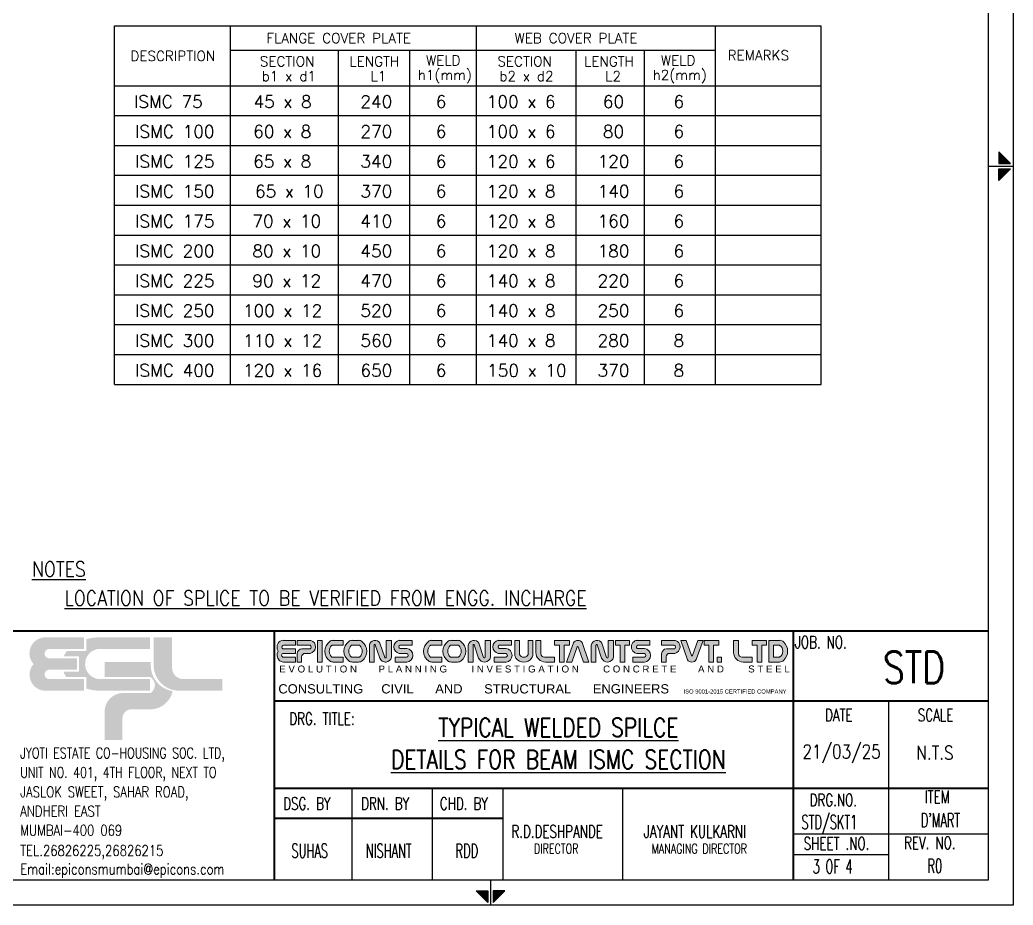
# Model space of a CAD drawing. Header units: millimetres. Extents: x 1506431 to 1626747, y 193580 to 275375.
# Drawn here: x 1571809 to 1591769, y 245675 to 263462 of the extents above; entities that cross this region are included whole.
import ezdxf
from ezdxf.enums import TextEntityAlignment as Align

# ---------------------------------------------------------------- set-up
doc = ezdxf.new("R2010")
doc.units = ezdxf.units.MM
doc.header["$LTSCALE"] = 2
doc.layers.add('00 ECPL LOGO', color=250, linetype='Continuous', lineweight=20)
doc.layers.add('00 ELEV-2', color=9, linetype='Continuous', lineweight=30)
for name, color, linetype in [('3CONRED', 1, 'Continuous'), ('CIV-TBL', 7, 'Continuous'), ('CIV-TIT', 4, 'Continuous'), ('PNA', 8, 'Continuous'), ('S-TEXT', 2, 'Continuous'), ('S-TEXT-1', 4, 'Continuous'), ('S-TITIL', 6, 'Continuous'), ('TEXT', 40, 'Continuous'), ('TEXT (SHEET)', 4, 'Continuous'), ('TEXT NORMAL', 4, 'Continuous'), ('TITLE', 6, 'Continuous')]:
    doc.layers.add(name, color=color, linetype=linetype)
doc.styles.add('ROMANS', font='simplex.shx', dxfattribs={"width": 0.7})
doc.styles.add('SEC. TEXT', font='arial.ttf', dxfattribs={"height": 180})

# ---------------------------------------------------------------- blocks, each defined once
blk = doc.blocks.new('MID')
at = {"layer": 'TEXT'}
for p, q in [((8.94, 1.07), (4.27, 5.74)), ((4.27, 5.74), (4.27, 1.07)), ((0, 0), (10, 0)), ((4.27, 1.07), (8.94, 1.07)), ((8.94, -1.07), (4.27, -5.74)), ((4.27, -1.07), (8.94, -1.07)), ((4.27, -5.74), (4.27, -1.07))]:
    blk.add_line(p, q, dxfattribs=at)
for points in [[(4.27, 5.74), (8.94, 1.07), (4.27, 1.07)], [(4.27, -5.74), (8.94, -1.07), (4.27, -1.07)]]:
    blk.add_solid(points, dxfattribs=at)
blk = doc.blocks.new('ecpl logo')
at = {"layer": '00 ECPL LOGO'}
for color, points in [(256, [(351, -827, 0.621111), (586, -1401), (1442, -1401), (1442, -1151), (682, -1151, -0.917622), (682, -948), (1285, -948), (1285, -702), (682, -702, -0.926164), (682, -501), (1442, -501), (1442, -251), (581, -251, 0.621111), (351, -827)]), (152, [(2940, -251), (2940, -863, 0.384329), (3453, -1401), (4422, -1401), (4422, -1151), (3582, -1151, -0.414214), (3340, -908), (3340, -251)]), (140, [(1887, -779), (1887, -1102), (2862, -1102, -0.232111), (2971, -1281, -0.194401), (2883, -1450), (2269, -1450, 0.364674), (1887, -1802), (1887, -2463), (2269, -2463), (2269, -1996, -0.414214), (2462, -1802), (2899, -1802, 0.338499), (3350, -1412, -0.371272), (2877, -839), (2877, -779)])]:
    blk.add_hatch(color=color, dxfattribs=at).paths.add_polyline_path(points)
h = blk.add_hatch(color=253, dxfattribs=at)
h.dxf.hatch_style = 1
h.paths.add_polyline_path([(995, -993, 0.07148), (1056, -1106), (1486, -1106), (1486, -1356, 0.065387), (1776, -1401), (2862, -1401), (2862, -1151), (1776, -1151, -0.910826), (1742, -501), (2862, -501), (2862, -251), (1776, -251, 0.069483), (1486, -291), (1486, -546), (1071, -546, 0.072407), (1003, -657), (1329, -657), (1329, -993)])
blk = doc.blocks.new('A4')
at = {"layer": '00 ECPL LOGO'}
h = blk.add_hatch(color=7, dxfattribs=at)
h.dxf.hatch_style = 1
h.paths.add_polyline_path([(247453, 1047), (247453, 1139), (247221, 1139, 0.261636), (247124, 1085, 0.285841), (247126, 937, 0.344902), (247143, 764, 0.204992), (247225, 729), (247453, 729), (247453, 820), (247230, 820, -1), (247225, 894), (247453, 894), (247453, 977), (247230, 977, -1), (247229, 1047)])
h = blk.add_hatch(color=7, dxfattribs=at)
h.dxf.hatch_style = 1
h.paths.add_polyline_path([(247745, 1139), (247483, 1139), (247483, 1047), (247732, 1047, -0.440545), (247732, 977), (247574, 977, 0.414214), (247483, 886), (247483, 729), (247568, 729), (247568, 825, -0.414214), (247637, 894), (247732, 894, 0.757811)])
h.paths.add_polyline_path([(247957, 1139), (247868, 1139), (247868, 729), (247957, 729)])
h.paths.add_polyline_path([(248355, 1139), (248167, 1139, 0.154275), (248102, 1119, 0.519672), (248102, 750, 0.154275), (248167, 729), (248355, 729), (248355, 820), (248148, 820, -0.210356), (248131, 828, -0.388707), (248131, 1039, -0.210356), (248148, 1047), (248355, 1047)])
h.paths.add_polyline_path([(248643, 1139), (248527, 1139, 0.159018), (248460, 1118, 0.507969), (248460, 751, 0.159018), (248527, 729), (248643, 729, 0.173791), (248715, 755, 0.472311), (248715, 1114, 0.173791)])
h.paths.add_polyline_path([(248651, 1047, -0.185052), (248666, 1041, -0.445894), (248666, 826, -0.185052), (248651, 820), (248522, 820, -0.185052), (248507, 826, -0.445894), (248507, 1041, -0.185052), (248522, 1047)], flags=16)
h.paths.add_polyline_path([(249049, 1084, 0.723435), (248849, 1047), (248849, 729), (248938, 729), (248938, 1047, -0.723435), (248960, 1056), (249044, 801, 0.724077), (249268, 820), (249268, 1139), (249166, 1139), (249166, 822, -0.755661), (249139, 813)])
h.paths.add_polyline_path([(249659, 1139), (249413, 1139, 0.823713), (249413, 892), (249558, 892, -0.713272), (249558, 820), (249337, 820), (249337, 729), (249558, 729, 0.900309), (249558, 984), (249430, 984, -0.746931), (249430, 1047), (249659, 1047)])
h = blk.add_hatch(color=7, dxfattribs=at)
h.dxf.hatch_style = 1
h.paths.add_polyline_path([(250219, 1139), (250031, 1139, 0.154275), (249966, 1119, 0.519672), (249966, 750, 0.154275), (250031, 729), (250219, 729), (250219, 820), (250011, 820, -0.210932), (249995, 828, -0.385278), (249994, 1039, -0.212895), (250011, 1047), (250219, 1047)])
h.paths.add_polyline_path([(250585, 1114, 0.173792), (250513, 1139), (250397, 1139, 0.159018), (250330, 1118, 0.507969), (250330, 751, 0.159018), (250397, 729), (250513, 729, 0.173792), (250585, 755, 0.472311)])
h.paths.add_polyline_path([(250521, 1047, -0.185053), (250536, 1041, -0.445893), (250536, 826, -0.185053), (250521, 820), (250392, 820, -0.185053), (250377, 826, -0.445893), (250377, 1041, -0.185053), (250392, 1047)], flags=16)
h.paths.add_polyline_path([(250717, 1047), (250717, 729), (250806, 729), (250806, 1047, -0.436861), (250818, 1060, -0.319738), (250829, 1052), (250912, 801, 0.724077), (251136, 820), (251136, 1139), (251034, 1139), (251034, 822, -0.755661), (251007, 813), (250917, 1084, 0.723435)])
h.paths.add_polyline_path([(251530, 1139), (251284, 1139, 0.823713), (251284, 892), (251429, 892, -0.713272), (251429, 820), (251208, 820), (251208, 729), (251429, 729, 0.900309), (251429, 984), (251302, 984, -0.746931), (251302, 1047), (251530, 1047)])
h.paths.add_polyline_path([(251683, 1139), (251595, 1139), (251595, 872, 0.160106), (251617, 804, 0.505303), (251913, 804, 0.160106), (251935, 872), (251935, 1139), (251849, 1139), (251849, 872, -0.621318), (251683, 872)])
h.paths.add_polyline_path([(252085, 1139), (251992, 1139), (251992, 911, 0.414214), (252175, 729), (252347, 729), (252347, 820), (252154, 820, -0.414214), (252085, 889)])
h.paths.add_polyline_path([(252628, 1139), (252347, 1139), (252347, 1049), (252439, 1049), (252439, 729), (252527, 729), (252527, 1049), (252628, 1049)])
h.paths.add_polyline_path([(252869, 1097, 0.539211), (252702, 1092), (252571, 729), (252674, 729), (252771, 1014, -0.708617), (252793, 1014), (252895, 729), (252994, 729)])
h.paths.add_polyline_path([(253241, 1084, 0.723435), (253040, 1047), (253040, 729), (253129, 729), (253129, 1047, -0.723435), (253151, 1056), (253235, 801, 0.724077), (253459, 820), (253459, 1139), (253357, 1139), (253357, 822, -0.755661), (253330, 813)])
h.paths.add_polyline_path([(253764, 1139), (253495, 1139), (253495, 1049), (253587, 1049), (253587, 729), (253676, 729), (253676, 1049), (253764, 1049)])
h.paths.add_polyline_path([(254145, 1139), (253916, 1139, 0.157568), (253849, 1118, 0.511532), (253849, 913, 0.157569), (253916, 892), (254044, 892, -0.713272), (254044, 820), (253823, 820), (253823, 729), (254044, 729, 0.900308), (254044, 984), (253921, 984), (253917, 984, -0.722204), (253917, 1049), (254145, 1049)])
h = blk.add_hatch(color=7, dxfattribs=at)
h.dxf.hatch_style = 1
h.paths.add_polyline_path([(254630, 1139), (254369, 1139), (254369, 1047), (254607, 1047, -0.270444), (254627, 1035, -0.26297), (254627, 989, -0.270444), (254607, 977), (254460, 977, 0.414214), (254369, 886), (254369, 729), (254454, 729), (254454, 825, -0.414214), (254522, 894), (254618, 894, 0.757811)])
h.paths.add_polyline_path([(254830, 1139), (254731, 1139), (254856, 772, 0.539211), (255024, 777), (255155, 1139), (255051, 1139), (254954, 855, -0.708617), (254932, 855)])
h.paths.add_polyline_path([(255452, 1139), (255171, 1139), (255171, 1049), (255262, 1049), (255262, 729), (255351, 729), (255351, 1049), (255452, 1049)])
h.paths.add_polyline_path([(255820, 1139), (255727, 1139), (255727, 911, 0.414214), (255910, 729), (256082, 729), (256082, 820), (255889, 820, -0.414214), (255820, 889)])
h.paths.add_polyline_path([(255502, 820), (255418, 820), (255418, 729), (255502, 729)])
h = blk.add_hatch(color=7, dxfattribs=at)
h.dxf.hatch_style = 1
h.paths.add_polyline_path([(256082, 1139), (256082, 1049), (256173, 1049), (256173, 729), (256262, 729), (256262, 1049), (256350, 1049), (256350, 1139)])
h.paths.add_polyline_path([(256394, 1139), (256394, 729), (256595, 729, 0.189446), (256673, 760, 0.435754), (256673, 1109, 0.189446), (256595, 1139)])
h.paths.add_polyline_path([(256598, 1049, -0.519112), (256598, 820), (256481, 820), (256481, 1049)], flags=16)
at = {"layer": '00 ECPL LOGO', "color": 7}
for p, q in [((247453, 1139), (247221, 1139)), ((247453, 1047), (247453, 1139)), ((247745, 1139), (247483, 1139)), ((247483, 1139), (247483, 1047)), ((247868, 1139), (247957, 1139)), ((247868, 1139), (247868, 729)), ((247957, 1139), (247957, 729)), ((248167, 1139), (248355, 1139)), ((248355, 1047), (248355, 1139)), ((248527, 1139), (248643, 1139)), ((249166, 1139), (249268, 1139)), ((249268, 1139), (249166, 1139)), ((249166, 1139), (249166, 820)), ((249268, 1139), (249268, 820)), ((249413, 1139), (249659, 1139)), ((249659, 1139), (249413, 1139)), ((249659, 1047), (249659, 1139)), ((250219, 1139), (250031, 1139)), ((250219, 1047), (250219, 1139)), ((250397, 1139), (250513, 1139)), ((251034, 1139), (251136, 1139)), ((251034, 1139), (251136, 1139)), ((251136, 1139), (251034, 1139)), ((251034, 1139), (251034, 820)), ((251136, 1139), (251136, 820)), ((251284, 1139), (251530, 1139)), ((251284, 1139), (251530, 1139)), ((251530, 1139), (251284, 1139)), ((251530, 1047), (251530, 1139)), ((251595, 1139), (251683, 1139)), ((251683, 1139), (251595, 1139)), ((251595, 1139), (251595, 872)), ((251683, 1139), (251683, 872)), ((251849, 1139), (251935, 1139)), ((251935, 1139), (251849, 1139)), ((251849, 1139), (251849, 872)), ((251935, 1139), (251935, 872)), ((251992, 1139), (252085, 1139)), ((252085, 1139), (251992, 1139)), ((251992, 911), (251992, 1139)), ((252085, 889), (252085, 1139)), ((252347, 1139), (252628, 1139)), ((252628, 1139), (252347, 1139)), ((252347, 1139), (252347, 1049)), ((252628, 1139), (252628, 1049)), ((253357, 1139), (253459, 1139)), ((253357, 1139), (253459, 1139)), ((253459, 1139), (253357, 1139)), ((253357, 1139), (253459, 1139)), ((253357, 1139), (253357, 820)), ((253459, 1139), (253459, 820)), ((253495, 1139), (253764, 1139)), ((253764, 1139), (253495, 1139)), ((253495, 1139), (253764, 1139)), ((253495, 1139), (253764, 1139)), ((253764, 1139), (253495, 1139)), ((253495, 1139), (253495, 1049)), ((253764, 1139), (253764, 1049)), ((253899, 1139), (254145, 1139)), ((253899, 1139), (254145, 1139)), ((254145, 1139), (253916, 1139)), ((254145, 1047), (254145, 1139)), ((254630, 1139), (254369, 1139)), ((254369, 1139), (254369, 1047)), ((254830, 1139), (254731, 1139)), ((254830, 1139), (254731, 1139)), ((254731, 1139), (254856, 772)), ((254830, 1139), (254932, 855)), ((255051, 1139), (254954, 855)), ((255155, 1139), (255024, 777)), ((255155, 1139), (255051, 1139)), ((255097, 1139), (255051, 1139)), ((255155, 1139), (255051, 1139)), ((255171, 1139), (255452, 1139)), ((255452, 1139), (255171, 1139)), ((255171, 1139), (255452, 1139)), ((255171, 1139), (255452, 1139)), ((255171, 1139), (255452, 1139)), ((255171, 1139), (255171, 1049)), ((255452, 1139), (255452, 1049)), ((255727, 1139), (255820, 1139)), ((255820, 1139), (255727, 1139)), ((255727, 911), (255727, 1139)), ((255820, 889), (255820, 1139)), ((256082, 1139), (256350, 1139)), ((256350, 1139), (256082, 1139)), ((256082, 1139), (256082, 1049)), ((256350, 1139), (256350, 1049)), ((256394, 1139), (256595, 1139)), ((256394, 1139), (256394, 729)), ((247230, 1047), (247453, 1047)), ((247453, 977), (247230, 977)), ((247453, 894), (247453, 977)), ((247732, 1047), (247483, 1047)), ((247732, 977), (247574, 977)), ((248148, 1047), (248355, 1047)), ((248522, 1047), (248651, 1047)), ((248849, 1047), (248849, 729)), ((248938, 1047), (248938, 729)), ((248960, 1056), (249044, 801)), ((249049, 1084), (249139, 813)), ((249268, 1047), (249268, 1047)), ((249430, 1047), (249659, 1047)), ((249558, 984), (249430, 984)), ((250011, 1047), (250219, 1047)), ((250392, 1047), (250521, 1047)), ((250717, 1047), (250717, 729)), ((250806, 1047), (250806, 729)), ((250829, 1052), (250912, 801)), ((250917, 1084), (251007, 813)), ((251136, 1047), (251136, 1047)), ((251302, 1047), (251530, 1047)), ((251429, 984), (251302, 984)), ((252347, 1049), (252439, 1049)), ((252439, 729), (252439, 1049)), ((252527, 729), (252527, 1049)), ((252527, 1049), (252628, 1049)), ((252571, 729), (252702, 1092)), ((252674, 729), (252771, 1014)), ((252895, 729), (252793, 1014)), ((252994, 729), (252869, 1097)), ((253040, 1047), (253040, 729)), ((253129, 1047), (253129, 729)), ((253151, 1056), (253235, 801)), ((253241, 1084), (253330, 813)), ((253459, 1047), (253459, 1047)), ((253495, 1049), (253587, 1049)), ((253495, 1049), (253587, 1049)), ((253587, 729), (253587, 1049)), ((253676, 729), (253676, 1049)), ((253676, 1049), (253764, 1049)), ((253676, 1049), (253764, 1049)), ((253917, 1049), (254145, 1049)), ((254044, 984), (253917, 984)), ((253921, 984), (254044, 984)), ((254607, 1047), (254369, 1047)), ((254607, 977), (254460, 977)), ((255171, 1049), (255262, 1049)), ((255171, 1049), (255262, 1049)), ((255262, 729), (255262, 1049)), ((255351, 729), (255351, 1049)), ((255351, 1049), (255452, 1049)), ((255351, 1049), (255452, 1049)), ((256082, 1049), (256173, 1049)), ((256173, 1049), (256082, 1049)), ((256173, 729), (256173, 1049)), ((256262, 729), (256262, 1049)), ((256262, 1049), (256350, 1049)), ((256262, 1049), (256350, 1049)), ((256350, 1049), (256262, 1049)), ((256481, 1049), (256481, 820)), ((256481, 1049), (256590, 1049)), ((247225, 894), (247453, 894)), ((247453, 820), (247225, 820)), ((247453, 729), (247453, 820)), ((247483, 886), (247483, 729)), ((247568, 825), (247568, 729)), ((247637, 894), (247732, 894)), ((248148, 820), (248355, 820)), ((248355, 729), (248355, 820)), ((248522, 820), (248651, 820)), ((249268, 820), (249268, 820)), ((249337, 729), (249337, 820)), ((249337, 820), (249558, 820)), ((249558, 892), (249413, 892)), ((250011, 820), (250219, 820)), ((250219, 729), (250219, 820)), ((250392, 820), (250521, 820)), ((251208, 729), (251208, 820)), ((251208, 820), (251429, 820)), ((251208, 820), (251429, 820)), ((251429, 892), (251284, 892)), ((252154, 820), (252347, 820)), ((252347, 820), (252347, 729)), ((253459, 820), (253459, 820)), ((253823, 729), (253823, 820)), ((253823, 820), (254044, 820)), ((253823, 820), (254044, 820)), ((253823, 820), (254044, 820)), ((254044, 892), (253899, 892)), ((253916, 892), (254034, 892)), ((254369, 886), (254369, 729)), ((254454, 825), (254454, 729)), ((254522, 894), (254618, 894)), ((255889, 820), (256082, 820)), ((256082, 820), (256082, 729)), ((256481, 820), (256590, 820)), ((247225, 729), (247453, 729)), ((247483, 729), (247568, 729)), ((247868, 729), (247957, 729)), ((248167, 729), (248355, 729)), ((248643, 729), (248527, 729)), ((248849, 729), (248938, 729)), ((249148, 729), (249166, 729)), ((249166, 730), (249166, 729)), ((249337, 729), (249558, 729)), ((249337, 729), (249558, 729)), ((250031, 729), (250219, 729)), ((250397, 729), (250513, 729)), ((250717, 729), (250806, 729)), ((250717, 729), (250806, 729)), ((250717, 729), (250806, 729)), ((251208, 729), (251429, 729)), ((251208, 729), (251429, 729)), ((251208, 729), (251429, 729)), ((252175, 729), (252347, 729)), ((252175, 729), (252347, 729)), ((252439, 729), (252527, 729)), ((252439, 729), (252527, 729)), ((252571, 729), (252674, 729)), ((252628, 729), (252674, 729)), ((252895, 729), (252994, 729)), ((252895, 729), (252994, 729)), ((253040, 729), (253129, 729)), ((253040, 729), (253129, 729)), ((253040, 729), (253129, 729)), ((253587, 729), (253676, 729)), ((253587, 729), (253676, 729)), ((253587, 729), (253676, 729)), ((253587, 729), (253676, 729)), ((253823, 729), (254044, 729)), ((253823, 729), (254044, 729)), ((253823, 729), (254044, 729)), ((253823, 729), (254044, 729)), ((253823, 729), (254044, 729)), ((254369, 729), (254454, 729)), ((255262, 729), (255351, 729)), ((255262, 729), (255351, 729)), ((255262, 729), (255351, 729)), ((255910, 729), (256082, 729)), ((255910, 729), (256082, 729)), ((256173, 729), (256262, 729)), ((256173, 729), (256262, 729)), ((256173, 729), (256262, 729)), ((256173, 729), (256262, 729)), ((256187, 729), (256262, 729)), ((256187, 729), (256262, 729)), ((256187, 729), (256262, 729)), ((256187, 729), (256262, 729)), ((256394, 729), (256595, 729))]:
    blk.add_line(p, q, dxfattribs=at)
blk.add_lwpolyline([(255418, 820), (255502, 820), (255502, 729), (255418, 729)], close=True, dxfattribs=at)
for centre, radius, start, end in [((247221, 1026), 114, 90, 148.648), ((247704, 1018), 128, 282.7188, 71.3398), ((248167, 1026), 114, 90, 125.0807), ((248527, 1026), 114, 90, 126.1417), ((248643, 1026), 114, 50.5638, 90), ((248955, 1032), 107, 28.75, 172.2831), ((249437, 1016), 126, 101.0425, 258.9575), ((250031, 1026), 114, 90, 125.0807), ((250397, 1026), 114, 90, 126.1417), ((250513, 1026), 114, 50.5638, 90), ((250823, 1032), 107, 28.75, 172.2831), ((251308, 1016), 126, 101.0425, 258.9575), ((252787, 1039), 100, 35.166, 148.5022), ((253147, 1032), 107, 28.75, 172.2831), ((253916, 1026), 114, 90, 125.818), ((254590, 1018), 128, 282.7188, 71.3398), ((256595, 1026), 114, 47.0907, 90), ((247244, 1012), 140, 148.648, 212.4563), ((247230, 1012), 34.7, 88.7637, 271.2363), ((247574, 886), 91.1, 90, 180), ((247700, 1012), 47, 312.4487, 47.5513), ((248232, 934), 225, 125.0807, 234.9193), ((248247, 934), 157, 137.5171, 222.4829), ((248148, 1024), 22.8, 90, 137.5171), ((248593, 934), 227, 126.1417, 233.8583), ((248603, 934), 144, 131.9364, 228.0636), ((248522, 1024), 22.8, 90, 131.9364), ((248651, 1024), 22.8, 48.0636, 90), ((248569, 934), 144, 311.9364, 48.0636), ((248568, 934), 232, 309.4362, 50.5638), ((248950, 1048), 12.7, 40.0191, 183.5523), ((249440, 1015), 32.9, 106.4856, 253.5144), ((249544, 856), 128, 276.006, 83.994), ((250095, 934), 225, 125.0807, 234.9193), ((250111, 934), 158, 138.0741, 222.3563), ((250011, 1024), 22.8, 90, 138.0741), ((250463, 934), 227, 126.1417, 233.8583), ((250473, 934), 144, 131.9364, 228.0636), ((250392, 1024), 22.8, 90, 131.9364), ((250521, 1024), 22.8, 48.0636, 90), ((250439, 934), 144, 311.9364, 48.0636), ((250438, 934), 232, 309.4362, 50.5638), ((250818, 1048), 12.7, 89.1577, 183.5523), ((250818, 1049), 11.4, 18.2334, 89.1577), ((251311, 1015), 32.9, 106.4856, 253.5144), ((251416, 856), 128, 276.006, 83.994), ((252782, 1010), 11.4, 19.7665, 161.0546), ((253142, 1048), 12.7, 40.0191, 183.5523), ((253923, 1016), 126, 125.818, 234.182), ((253927, 1016), 34.4, 108.3261, 238.1957), ((253921, 1006), 22.8, 238.1957, 270), ((254031, 856), 128, 276.006, 83.994), ((254460, 886), 91.1, 90, 180), ((254607, 1024), 22.8, 29.4672, 90), ((254607, 1000), 22.8, 270, 330.5328), ((254586, 1012), 47, 330.5328, 29.4672), ((256590, 1026), 22.8, 51.4816, 90), ((256517, 935), 140, 308.5184, 51.4816), ((256511, 934), 238, 312.9093, 47.0907), ((247244, 861), 140, 147.5437, 223.6612), ((247225, 843), 114, 223.6612, 270), ((247228, 857), 36.8, 94.0242, 265.9758), ((247637, 825), 68.3, 90, 180), ((248148, 843), 22.8, 222.4829, 270), ((248527, 843), 114, 233.8583, 270), ((248522, 843), 22.8, 228.0636, 270), ((248643, 843), 114, 270, 309.4362), ((248651, 843), 22.8, 270, 311.9364), ((249153, 847), 118, 203.2219, 346.755), ((249151, 821), 15, 214.0796, 357.6127), ((249546, 856), 37.8, 289.0016, 70.9984), ((250011, 843), 22.8, 222.3563, 270), ((250397, 843), 114, 233.8583, 270), ((250392, 843), 22.8, 228.0636, 270), ((250513, 843), 114, 270, 309.4362), ((250521, 843), 22.8, 270, 311.9364), ((251021, 847), 118, 203.2219, 346.8516), ((251019, 821), 15, 214.0796, 357.6127), ((251417, 856), 37.8, 289.0016, 70.9984), ((251708, 872), 114, 180, 216.3848), ((251765, 913), 184, 216.3848, 323.6152), ((251766, 913), 92.7, 206.2931, 333.7069), ((251821, 872), 114, 323.6152, 0), ((252175, 911), 182, 180, 270), ((252154, 889), 68.3, 180, 270), ((253344, 847), 118, 203.2219, 346.755), ((253343, 821), 15, 214.0796, 357.6127), ((253916, 1006), 114, 234.182, 270), ((254032, 856), 37.8, 289.0016, 70.9984), ((254522, 825), 68.3, 90, 180), ((254938, 829), 100, 215.166, 328.5022), ((254943, 859), 11.4, 199.7665, 341.0546), ((255910, 911), 182, 180, 270), ((255889, 889), 68.3, 180, 270), ((256590, 843), 22.8, 270, 308.5184), ((256595, 843), 114, 270, 312.9093), ((248167, 843), 114, 234.9193, 270), ((250031, 843), 114, 234.9193, 270)]:
    blk.add_arc(centre, radius, start, end, dxfattribs=at)
at = {"layer": '3CONRED'}
for p, q in [((258658, -3392), (258658, -8)), ((260538, -2522), (256855, -2522))]:
    blk.add_line(p, q, dxfattribs=at)
at = {"layer": 'PNA', "color": 5}
for p, q in [((248525, -3392), (248525, -1653)), ((250040, -3392), (250040, -1653)), ((251377, -3392), (251377, -1653)), ((253633, -3392), (253633, -1653)), ((256855, -2908), (258658, -2908))]:
    blk.add_line(p, q, dxfattribs=at)
at = {"layer": 'PNA', "color": 4}
blk.add_lwpolyline([(261008, -3862), (241268, -3862), (241268, 24056), (261008, 24056)], close=True, dxfattribs=at)
at = {"layer": 'PNA', "color": 3}
blk.add_lwpolyline([(260538, -3392), (241738, -3392), (241738, 23586), (260538, 23586)], close=True, dxfattribs=at)
at = {"layer": 'PNA', "color": 1, "const_width": 37.6}
for points in [[(241738, 1314), (260538, 1314)], [(247053, -3392), (247053, 1314)], [(256855, -3392), (256855, 1314)], [(247053, -8), (260538, -8)], [(247053, -1653), (260538, -1653)], [(247053, -2221), (251377, -2221)]]:
    blk.add_lwpolyline(points, dxfattribs=at)
at = {"layer": '00 ELEV-2', "xscale": 0.8756090370211822, "yscale": 0.8756090370211822, "zscale": 0.8756090370211822}
blk.add_blockref('ecpl logo', (242198, 1415), dxfattribs=at)
at = {"layer": 'TEXT (SHEET)', "color": 4, "xscale": 47, "yscale": 47, "zscale": 47}
blk.add_blockref('MID', (260538, 10097), dxfattribs=at)
at = {"layer": 'TEXT (SHEET)', "color": 4, "xscale": 47, "yscale": 47, "zscale": 47, "rotation": 270}
blk.add_blockref('MID', (251138, -3392), dxfattribs=at)
at = {"layer": '00 ECPL LOGO', "color": 7, "attachment_point": 1, "style": 'SEC. TEXT'}
for s, insert, char_height, width in [('E V O L U T I O N        P L A N N I N G         I N V E S T I G A T I O N         C O N C R E T E        A N D         S T E E L', (247146, 664), 131.341, 390085.8), ('CONSULTING     CIVIL      AND      STRUCTURAL      ENGINEERS', (247129, 311), 175.12, 434094.76), ('ISO 9001-2015 CERTIFIED COMPANY', (254783, 213), 78.8, 380266.94)]:
    blk.add_mtext(s, dxfattribs=dict(at, insert=insert, char_height=char_height, width=width))
at = {"layer": 'S-TEXT-1', "style": 'ROMANS'}
for s, height, width, p in [('JYOTI ESTATE CO-HOUSING SOC. LTD,', 201.97, 0.75, (242254, -1091, 6)), ('UNIT NO. 401, 4TH FLOOR, NEXT TO', 201.97, 0.75, (242254, -1457, 6)), ('JASLOK SWEET, SAHAR ROAD,', 201.23, 0.8, (242254, -1823, 6)), ('ANDHERI EAST', 201.23, 0.8, (242254, -2188, 6)), ('MUMBAI-400 069', 201.23, 0.8, (242254, -2549, 6)), ('TEL.26826225,26826215', 201.23, 0.8, (242254, -2932, 6)), ('Email:epiconsmumbai@epicons.com', 201.23, 0.8, (242254, -3281, 6))]:
    blk.add_text(s, height=height, dxfattribs=dict(at, width=width)).set_placement(p)
at = {"layer": 'TEXT (SHEET)', "style": 'ROMANS', "width": 0.7}
for s, height, p in [(' JOB. NO.', 235, (256773, 986)), ('DATE', 235, (257454, -389)), ('SCALE', 235, (259208, -389)), (' DRG. TITLE:', 235, (247223, -458)), (' DRG.NO.', 235, (257052, -1993)), ('ITEM', 235, (259336, -1934)), ('SHEET .NO.', 235, (257052, -2816)), (' REV. NO.', 235, (258835, -2804)), ('DIRECTOR', 188, (251957, -2889)), (' MANAGING DIRECTOR', 188, (254091, -2889))]:
    blk.add_text(s, height=height, dxfattribs=at).set_placement(p)
at = {"layer": 'TEXT NORMAL', "style": 'ROMANS', "width": 0.7}
for s, p in [(' DSG. BY', (247108, -2061)), (' DRN. BY', (248579, -2061)), (' CHD. BY', (250066, -2061))]:
    blk.add_text(s, height=235, dxfattribs=at).set_placement(p)
at = {"layer": 'TITLE', "color": 4, "style": 'ROMANS', "width": 0.7}
for s, p in [('R.D.DESHPANDE', (251531, -2588)), (' JAYANT KULKARNI', (253918, -2588))]:
    blk.add_text(s, height=235, dxfattribs=at).set_placement(p)

msp = doc.modelspace()

# ---------------------------------------------------------------- linework, layer by layer
at = {"layer": 'CIV-TBL'}
for p, q in [((1573713.81104, 263339.26622), (1587914.08653, 263339.26622)), ((1573713.81104, 256139.26622), (1573713.81104, 263339.26622)), ((1576041.10058, 256139.26622), (1576041.10058, 263339.26622)), ((1580987.25352, 256139.26622), (1580987.25352, 263339.26622)), ((1585785.78947, 256139.26622), (1585785.78947, 263339.26622)), ((1587914.08653, 256139.26622), (1587914.08653, 263339.26622)), ((1578213.81104, 256139.26622), (1578213.81104, 262855.28892)), ((1579644.30418, 256139.26622), (1579644.30418, 262855.28892)), ((1582987.25352, 256139.26622), (1582987.25352, 262855.28892)), ((1584360.17651, 256139.26622), (1584360.17651, 262855.28892)), ((1573713.81104, 256139.26622), (1587914.08653, 256139.26622))]:
    msp.add_line(p, q, dxfattribs=at)
at = {"layer": 'CIV-TBL', "color": 170}
for p, q in [((1576041.10058, 262855.28892), (1585785.78947, 262855.28892)), ((1573713.81104, 262139.26622), (1587914.08653, 262139.26622)), ((1573713.81104, 261539.26622), (1587914.08653, 261539.26622)), ((1573713.81104, 260939.26622), (1587914.08653, 260939.26622)), ((1573713.81104, 260339.26622), (1587914.08653, 260339.26622)), ((1573713.81104, 259739.26622), (1587914.08653, 259739.26622)), ((1573713.81104, 259139.26622), (1587914.08653, 259139.26622)), ((1573713.81104, 258539.26622), (1587914.08653, 258539.26622)), ((1573713.81104, 257939.26622), (1587914.08653, 257939.26622)), ((1573713.81104, 257339.26622), (1587914.08653, 257339.26622)), ((1573713.81104, 256739.26622), (1587914.08653, 256739.26622))]:
    msp.add_line(p, q, dxfattribs=at)

# ---------------------------------------------------------------- block references
at = {"xscale": 1.063829787234043, "yscale": 1.063829787234043, "zscale": 1.063829787234043}
msp.add_blockref('A4', (1314100.11032, 249783.43292), dxfattribs=at)

# ---------------------------------------------------------------- texts
at = {"layer": 'CIV-TIT', "style": 'ROMANS', "width": 0.85}
for s, p in [('%%UNOTES', (1572593.19719, 252276.5)), ('%%ULOCATION OF SPLICE TO BE VERIFIED FROM ENGG. INCHARGE', (1577952.19719, 251694))]:
    msp.add_text(s, height=300, dxfattribs=at).set_placement(p, align=Align.CENTER)
at = {"layer": 'S-TEXT', "style": 'ROMANS', "width": 0.8}
msp.add_text('21/03/25', height=279.415771, dxfattribs=at).set_placement((1588321.284, 248759.69801), align=Align.MIDDLE_CENTER)
at = {"layer": 'S-TEXT', "style": 'ROMANS'}
for s, width, p in [('N.T.S', 0.8, (1589824.37017, 248738.11094)), ('STD/SKT1', 0.6, (1587515.63449, 247340.11163)), ("D'MART", 0.6, (1589911.11338, 247381.11163)), ('SUHAS', 0.6, (1577266.2934, 246767.28787)), ('NISHANT', 0.6, (1578761.43217, 246767.28787)), ('RDD', 0.6, (1580564.39317, 246767.28787)), ('3 OF 4', 0.6, (1587740.13449, 246452.61163)), ('R0', 0.6, (1590048.47399, 246465.11163))]:
    msp.add_text(s, height=279.415771, dxfattribs=dict(at, width=width)).set_placement(p, align=Align.MIDDLE_LEFT)
at = {"layer": 'S-TEXT-1', "style": 'ROMANS'}
for s, height, p in [('FLANGE COVER PLATE', 200, (1578214.60801, 263095.43725)), ('WEB COVER PLATE', 200, (1582984.16999, 263095.43725)), ('h1(mm)', 200, (1580349.89865, 262340.38323)), ('h2(mm)', 200, (1585069.39962, 262340.38323)), ('b1 x d1', 200, (1577214.6395, 262331.31895)), ('L1', 200, (1579014.39549, 262331.31895)), ('b2 x d2', 200, (1581988.08198, 262331.31895)), ('L2', 200, (1583730.26782, 262331.31895)), ('ISMC 75', 250, (1574793.86457, 261818.67933)), ('45 x 8', 250, (1577087.5782, 261818.67933)), ('240', 250, (1578972.4379, 261818.67933)), ('6', 250, (1580274.15185, 261818.67933)), ('100 x 6', 250, (1581882.23561, 261818.67933)), ('60', 250, (1583738.31023, 261818.67933)), ('6', 250, (1585051.22297, 261818.67933)), ('ISMC 100', 250, (1574922.68191, 261218.67933)), ('60 x 8', 250, (1577081.32058, 261218.67933)), ('270', 250, (1578972.4379, 261218.67933)), ('6', 250, (1580274.15185, 261218.67933)), ('100 x 6', 250, (1581882.23561, 261218.67933)), ('80', 250, (1583738.31023, 261218.67933)), ('6', 250, (1585051.22297, 261218.67933)), ('ISMC 125', 250, (1574922.68191, 260618.67933)), ('65 x 8', 250, (1577081.32058, 260618.67933)), ('340', 250, (1578972.4379, 260618.67933)), ('6', 250, (1580274.15185, 260618.67933)), ('120 x 6', 250, (1581882.23561, 260618.67933)), ('120', 250, (1583738.31023, 260618.67933)), ('6', 250, (1585051.22297, 260618.67933)), ('ISMC 150', 250, (1574922.68191, 260018.67933)), ('65 x 10', 250, (1577223.99443, 260018.67933)), ('370', 250, (1578972.4379, 260018.67933)), ('6', 250, (1580274.15185, 260018.67933)), ('120 x 8', 250, (1581882.23561, 260018.67933)), ('140', 250, (1583738.31023, 260018.67933)), ('6', 250, (1585051.22297, 260018.67933)), ('ISMC 175', 250, (1574922.68191, 259418.67933)), ('70 x 10', 250, (1577172.68191, 259418.67933)), ('410', 250, (1578972.4379, 259418.67933)), ('6', 250, (1580274.15185, 259418.67933)), ('120 x 8', 250, (1581882.23561, 259418.67933)), ('160', 250, (1583738.31023, 259418.67933)), ('6', 250, (1585051.22297, 259418.67933)), ('ISMC 200', 250, (1574922.68191, 258818.67933)), ('80 x 10', 250, (1577172.68191, 258818.67933)), ('450', 250, (1578972.4379, 258818.67933)), ('6', 250, (1580274.15185, 258818.67933)), ('120 x 8', 250, (1581882.23561, 258818.67933)), ('180', 250, (1583738.31023, 258818.67933)), ('6', 250, (1585051.22297, 258818.67933)), ('ISMC 225', 250, (1574922.68191, 258218.67933)), ('90 x 12', 250, (1577172.68191, 258218.67933)), ('470', 250, (1578972.4379, 258218.67933)), ('6', 250, (1580274.15185, 258218.67933)), ('140 x 8', 250, (1581882.23561, 258218.67933)), ('220', 250, (1583738.31023, 258218.67933)), ('6', 250, (1585051.22297, 258218.67933)), ('ISMC 250', 250, (1574922.68191, 257618.67933)), ('100 x 12', 250, (1577087.5782, 257618.67933)), ('520', 250, (1578972.4379, 257618.67933)), ('6', 250, (1580274.15185, 257618.67933)), ('140 x 8', 250, (1581882.23561, 257618.67933)), ('250', 250, (1583738.31023, 257618.67933)), ('6', 250, (1585051.22297, 257618.67933)), ('ISMC 300', 250, (1574922.68191, 257018.67933)), ('110 x 12', 250, (1577087.5782, 257018.67933)), ('560', 250, (1578972.4379, 257018.67933)), ('6', 250, (1580274.15185, 257018.67933)), ('140 x 8', 250, (1581882.23561, 257018.67933)), ('280', 250, (1583738.31023, 257018.67933)), ('8', 250, (1585051.22297, 257018.67933)), ('ISMC 400', 250, (1574922.68191, 256418.67933)), ('120 x 16', 250, (1577087.5782, 256418.67933)), ('650', 250, (1578972.4379, 256418.67933)), ('6', 250, (1580274.15185, 256418.67933)), ('150 x 10', 250, (1581996.12439, 256418.67933)), ('370', 250, (1583738.31023, 256418.67933)), ('8', 250, (1585051.22297, 256418.67933))]:
    msp.add_text(s, height=height, dxfattribs=at).set_placement(p, align=Align.MIDDLE)
msp.add_text('DESCRIPTION', height=200, dxfattribs=at).set_placement((1574883.04832, 262636.78499), align=Align.CENTER)
for s, p in [('SECTION', (1576631.42882, 262527.10727)), ('LENGTH', (1578431.18481, 262527.10727)), ('WELD', (1579970.68656, 262547.9551)), ('SECTION', (1581404.8713, 262527.10727)), ('LENGTH', (1583147.05714, 262527.10727)), ('WELD', (1584690.18753, 262547.9551)), ('REMARKS', (1586031.95526, 262651.28782))]:
    msp.add_text(s, height=200, dxfattribs=at).set_placement(p)
at = {"layer": 'S-TITIL', "color": 1, "style": 'ROMANS', "width": 0.8}
for s, height, p in [('STD', 638.297872, (1589777.89614, 250451.88444)), ('%%UTYPICAL WELDED SPILCE', 372.3404255, (1582629.85036, 249246.28961)), ('%%UDETAILS FOR BEAM ISMC SECTION', 372.3404255, (1582629.85036, 248602.78961))]:
    msp.add_text(s, height=height, dxfattribs=at).set_placement(p, align=Align.MIDDLE_CENTER)

doc.saveas('drawing.dxf')
